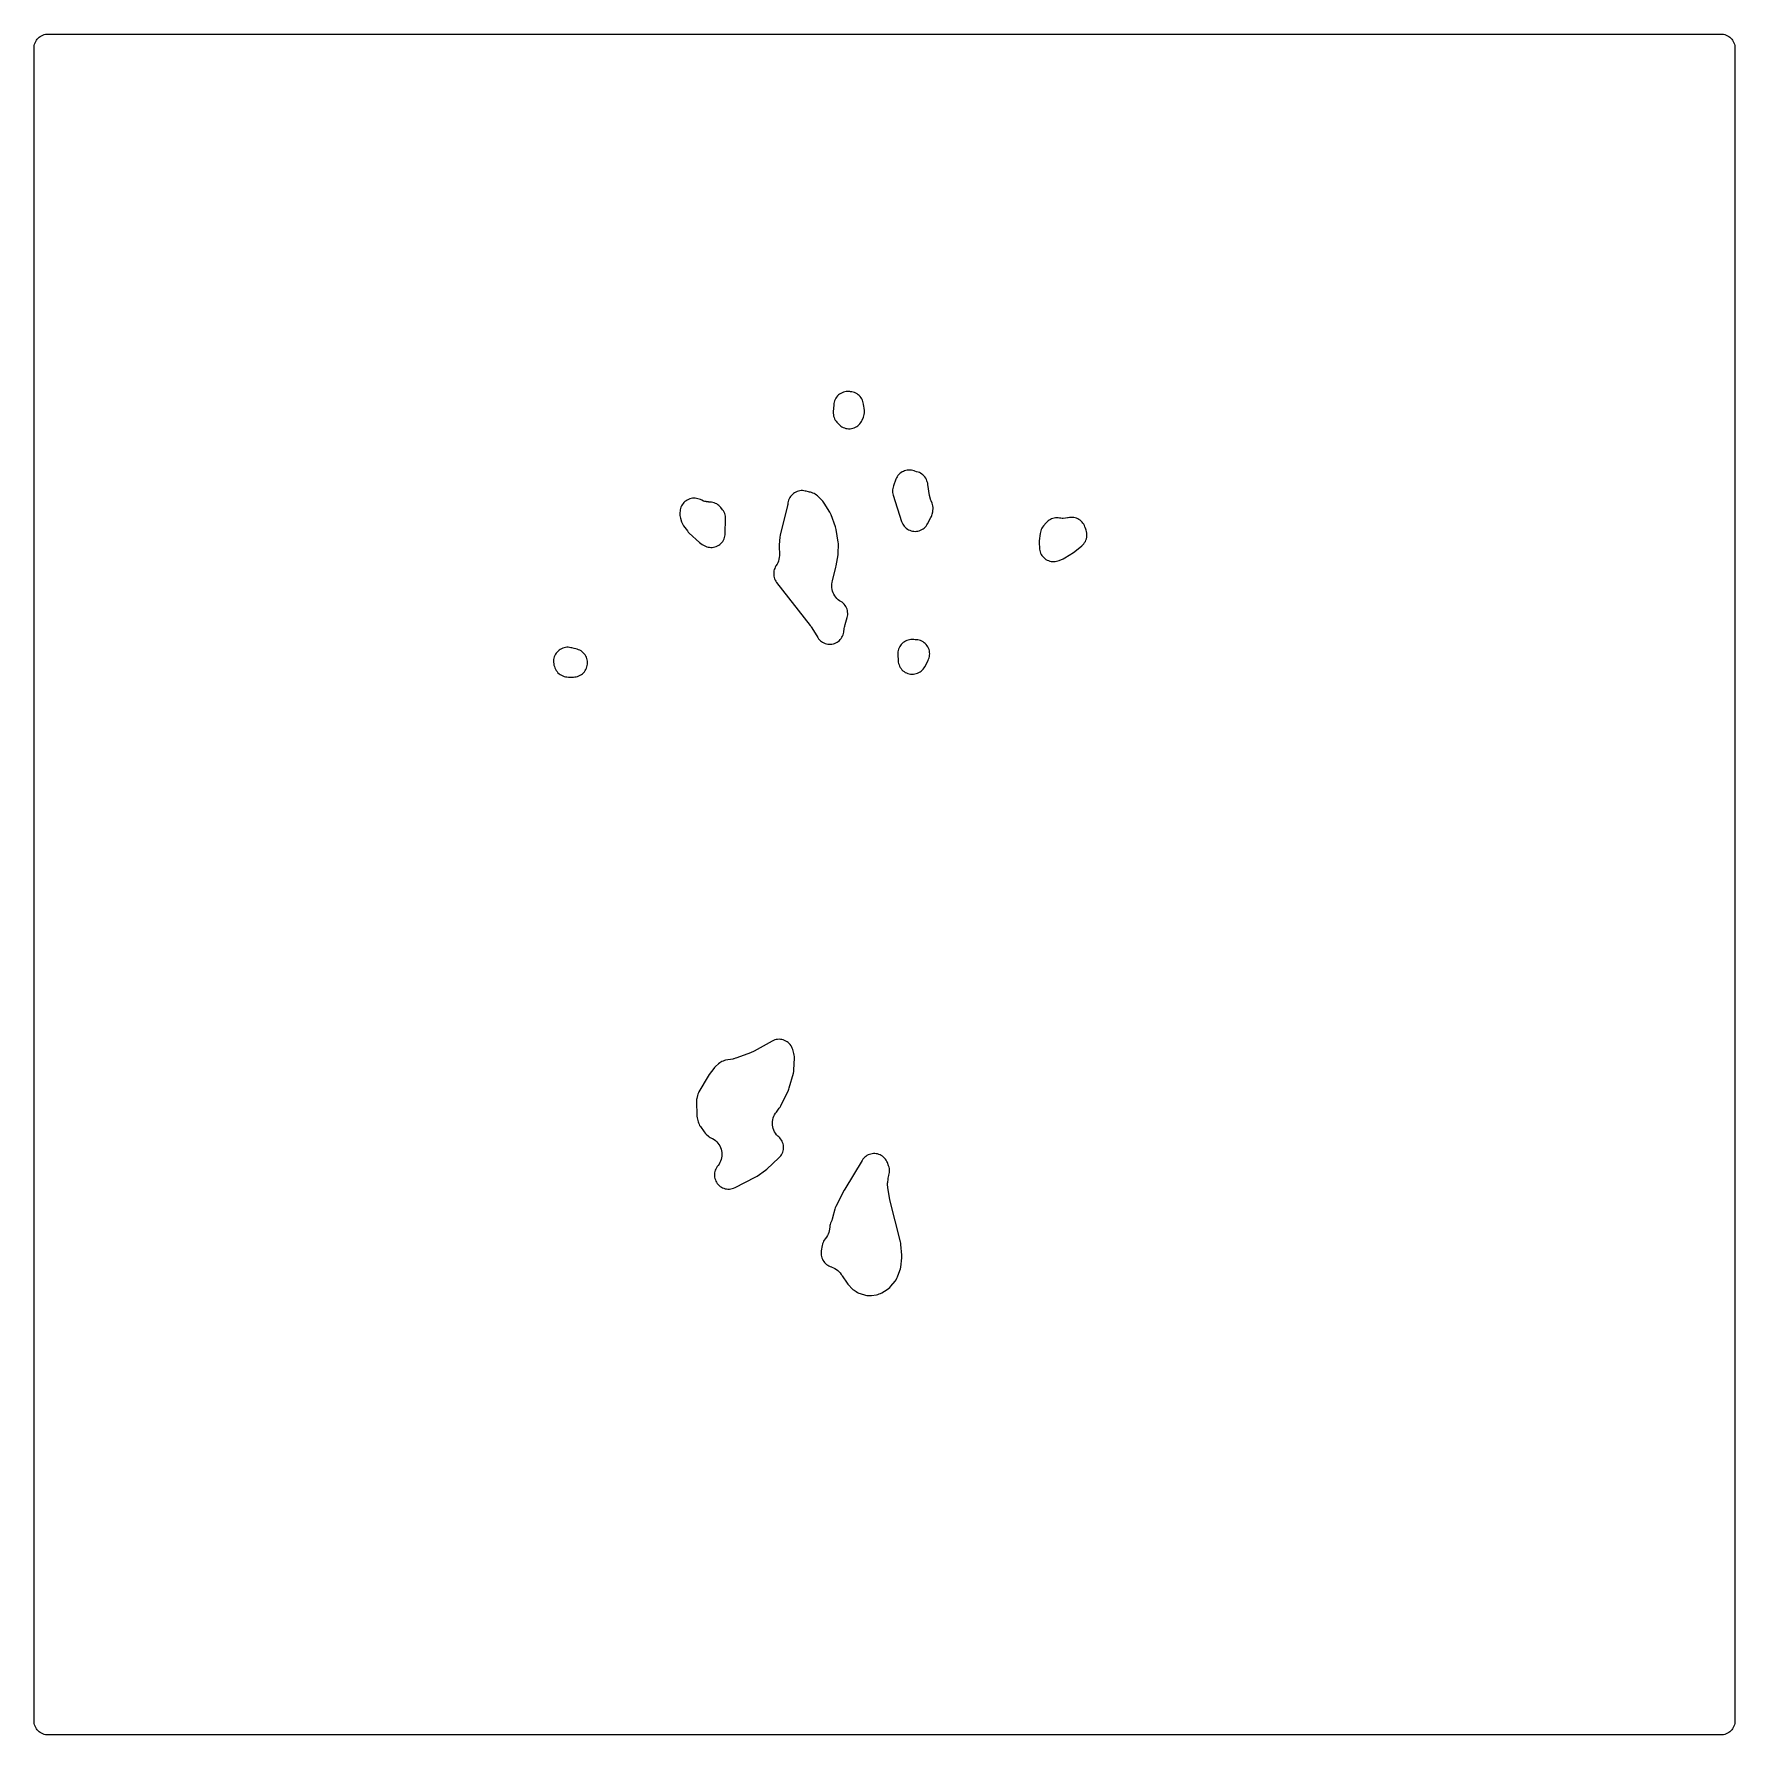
# Model space of a CAD drawing. Header units: millimetres. Extents: x 0 to 300, y 0 to 300.
import ezdxf

# ---------------------------------------------------------------- set-up
doc = ezdxf.new("R2010")
doc.units = ezdxf.units.MM
doc.layers.add('CUT', color=7, linetype='CONTINUOUS')

msp = doc.modelspace()

# ---------------------------------------------------------------- linework, layer by layer
at = {"layer": 'CUT'}
for points in [[(-0.15, 297.5872), (-0.135, 297.8933), (-0.099, 298.1357), (-0.0395, 298.3734), (0.0431, 298.6041), (0.1479, 298.8256), (0.2738, 299.0358), (0.4198, 299.2326), (0.5844, 299.4142), (0.7659, 299.5787), (0.9627, 299.7247), (1.1729, 299.8507), (1.3944, 299.9554), (1.6252, 300.038), (1.8629, 300.0975), (2.1053, 300.1335), (2.4114, 300.1485), (297.5886, 300.1485), (297.8947, 300.1335), (298.1371, 300.0975), (298.3748, 300.038), (298.6056, 299.9554), (298.8271, 299.8507), (299.0373, 299.7247), (299.2341, 299.5787), (299.4156, 299.4142), (299.5802, 299.2326), (299.7262, 299.0358), (299.8521, 298.8256), (299.9569, 298.6041), (300.0395, 298.3734), (300.099, 298.1357), (300.135, 297.8933), (300.15, 297.5872), (300.15, 2.4114), (300.135, 2.1053), (300.099, 1.8629), (300.0395, 1.6252), (299.9569, 1.3944), (299.8521, 1.1729), (299.7262, 0.9627), (299.5802, 0.7659), (299.4156, 0.5844), (299.2341, 0.4198), (299.0373, 0.2738), (298.8271, 0.1479), (298.6056, 0.0431), (298.3748, -0.0395), (298.1371, -0.099), (297.8947, -0.135), (297.5886, -0.15), (2.4114, -0.15), (2.1053, -0.135), (1.8629, -0.099), (1.6252, -0.0395), (1.3944, 0.0431), (1.1729, 0.1479), (0.9627, 0.2738), (0.7659, 0.4198), (0.5844, 0.5844), (0.4198, 0.7659), (0.2738, 0.9627), (0.1479, 1.1729), (0.0431, 1.3944), (-0.0395, 1.6252), (-0.099, 1.8629), (-0.135, 2.1053), (-0.15, 2.4114)], [(143.8519, 237.0082), (143.7149, 237.0257), (143.4673, 237.0325), (143.2202, 237.0148), (142.9761, 236.9727), (142.7373, 236.9067), (142.5062, 236.8174), (142.2852, 236.7056), (142.0762, 236.5725), (141.8815, 236.4194), (141.7028, 236.2478), (141.5421, 236.0593), (141.4008, 235.8558), (141.2803, 235.6394), (141.1818, 235.4121), (141.1063, 235.1761), (141.0545, 234.9339), (141.027, 234.6877), (140.9501, 233.4475), (140.9472, 233.1954), (140.9698, 232.9443), (141.0175, 232.6967), (141.0899, 232.4552), (141.1862, 232.2222), (141.3055, 232.0001), (141.4466, 231.7912), (141.6081, 231.5975), (141.9113, 231.2688), (142.0886, 231.0949), (142.2822, 230.9395), (142.4903, 230.804), (142.7109, 230.6898), (142.9416, 230.5981), (143.1804, 230.5297), (143.4247, 230.4853), (143.6722, 230.4654), (143.9205, 230.4702), (144.1671, 230.4995), (144.4096, 230.5532), (144.6455, 230.6307), (144.8726, 230.7311), (145.0886, 230.8537), (145.2914, 230.997), (145.4789, 231.1598), (145.6494, 231.3403), (145.8011, 231.5369), (145.9326, 231.7476), (146.0425, 231.9703), (146.2812, 232.5211), (146.3703, 232.7591), (146.4347, 233.0049), (146.4738, 233.256), (146.4873, 233.5097), (146.4749, 233.7635), (146.4369, 234.0147), (146.3423, 234.4786), (146.314, 234.6336), (146.3095, 234.6615), (146.2934, 234.7989), (146.2525, 235.0423), (146.1877, 235.2804), (146.0999, 235.5111), (145.9897, 235.7319), (145.8583, 235.9408), (145.7069, 236.1357), (145.5371, 236.3147), (145.3504, 236.4761), (145.1487, 236.6184), (144.934, 236.74), (144.7083, 236.8399), (144.4739, 236.9171), (144.233, 236.9707), (143.988, 237.0004), (143.8544, 237.0099), (143.8522, 237.0102)], [(155.2344, 223.0135), (155.001, 223.087), (154.7614, 223.1373), (154.5181, 223.164), (154.2733, 223.1667), (154.0295, 223.1455), (153.7888, 223.1005), (153.5538, 223.0322), (153.3265, 222.9413), (153.1092, 222.8285), (152.904, 222.6951), (152.7129, 222.5422), (152.5376, 222.3714), (152.3798, 222.1842), (152.2411, 221.9825), (152.1228, 221.7682), (152.026, 221.5434), (151.5821, 220.3552), (151.5095, 220.1286), (151.4588, 219.8962), (151.4304, 219.66), (151.4246, 219.4222), (151.4415, 219.1849), (151.4808, 218.9503), (151.5422, 218.7205), (153.0195, 214.0892), (153.1051, 213.8603), (153.2126, 213.6409), (153.341, 213.433), (153.4891, 213.2386), (153.6554, 213.0596), (153.8385, 212.8977), (154.0364, 212.7545), (154.2474, 212.6312), (154.4695, 212.5292), (154.7004, 212.4493), (154.938, 212.3923), (155.1801, 212.3588), (155.4243, 212.3491), (155.6682, 212.3633), (155.9096, 212.4012), (156.1462, 212.4626), (156.3756, 212.5467), (156.5957, 212.6528), (156.8044, 212.7799), (156.9997, 212.9268), (157.1798, 213.092), (157.3428, 213.274), (157.4873, 213.4711), (157.6118, 213.6813), (158.1937, 214.7828), (158.2849, 214.9749), (158.3595, 215.174), (158.4169, 215.3788), (158.5155, 215.7987), (158.5615, 216.0529), (158.5811, 216.3104), (158.5739, 216.5686), (158.5402, 216.8247), (158.4802, 217.0759), (158.3946, 217.3196), (158.2182, 217.7495), (158.1385, 217.9619), (158.1254, 218.0001), (158.0052, 218.4372), (157.9969, 218.4768), (157.9568, 218.7), (157.6714, 220.6219), (157.6242, 220.8598), (157.5541, 221.0921), (157.4881, 221.2779), (157.3916, 221.5112), (157.2721, 221.7337), (157.1307, 221.9429), (156.969, 222.1368), (156.7885, 222.3134), (156.5911, 222.4709), (156.3788, 222.6077), (156.1539, 222.7224), (155.9185, 222.8138), (155.6751, 222.881), (155.6717, 222.8817), (155.3719, 222.9627)], [(130.835, 206.2351), (130.7157, 206.0301), (130.6163, 205.8147), (130.5379, 205.5909), (130.4809, 205.3607), (130.4461, 205.1261), (130.4337, 204.8892), (130.4437, 204.6522), (130.4762, 204.4173), (130.5308, 204.1865), (130.607, 203.9619), (130.7041, 203.7455), (130.8213, 203.5393), (130.9576, 203.3452), (136.8526, 195.7384), (136.9673, 195.5823), (137.0424, 195.4742), (137.149, 195.3123), (138.2138, 193.5984), (138.3526, 193.3976), (138.5104, 193.2112), (138.6855, 193.0411), (138.8765, 192.889), (139.0814, 192.7561), (139.2982, 192.6439), (139.525, 192.5534), (139.7595, 192.4855), (139.9995, 192.4407), (140.2428, 192.4196), (140.4869, 192.4222), (140.7296, 192.4487), (140.9686, 192.4988), (141.2016, 192.5719), (141.4263, 192.6674), (141.6406, 192.7844), (141.8425, 192.9217), (142.03, 193.078), (142.2014, 193.2519), (142.355, 193.4417), (142.4894, 193.6456), (142.6032, 193.8616), (142.6955, 194.0877), (142.7652, 194.3217), (142.8117, 194.5614), (142.9012, 195.1822), (142.9479, 195.4416), (142.9858, 195.6164), (143.0506, 195.8719), (143.4119, 197.1113), (143.4704, 197.3575), (143.5036, 197.6083), (143.5113, 197.8612), (143.4935, 198.1136), (143.4502, 198.3629), (143.3819, 198.6065), (143.2894, 198.842), (143.1735, 199.0669), (143.0355, 199.279), (142.8768, 199.476), (142.6989, 199.656), (142.5038, 199.817), (142.2934, 199.9576), (142.0763, 200.0872), (141.8264, 200.2722), (141.5959, 200.481), (141.3872, 200.7115), (141.2022, 200.9615), (141.0429, 201.2286), (140.9108, 201.5101), (140.807, 201.8032), (140.7328, 202.1052), (140.6887, 202.4131), (140.6753, 202.7237), (140.6926, 203.0342), (140.745, 203.371), (140.7518, 203.4035), (140.7938, 203.5841), (141.4278, 206.0308), (141.4728, 206.2417), (141.8027, 208.1963), (141.8365, 208.538), (141.8789, 209.966), (141.8743, 210.2095), (141.846, 210.4513), (141.4724, 212.6933), (141.4236, 212.9202), (141.3541, 213.1416), (140.5719, 215.2787), (140.4758, 215.5059), (140.3577, 215.7226), (139.3738, 217.3336), (139.2489, 217.5189), (139.1079, 217.6924), (138.952, 217.8526), (138.1502, 218.6058), (137.971, 218.7589), (137.7783, 218.8944), (137.5737, 219.0111), (137.3589, 219.1081), (137.1361, 219.1844), (136.907, 219.2394), (136.7651, 219.2665), (136.5907, 219.3041), (136.5597, 219.3115), (136.1602, 219.428), (136.1598, 219.4264), (136.0134, 219.4688), (135.7722, 219.5137), (135.5278, 219.5347), (135.2825, 219.5317), (135.0387, 219.5047), (134.7987, 219.4539), (134.5649, 219.3798), (134.3394, 219.2831), (134.1245, 219.1649), (133.9222, 219.0261), (133.7345, 218.8682), (133.5632, 218.6926), (133.4099, 218.5011), (133.2761, 218.2955), (133.1631, 218.0778), (133.072, 217.85), (133.0036, 217.6144), (132.9587, 217.3733), (132.9274, 217.1436), (132.9211, 217.1102), (132.8811, 216.9236), (131.6077, 211.6503), (131.5499, 211.3094), (131.4158, 209.9527), (131.4049, 209.6295), (131.4462, 208.2911), (131.4473, 208.102), (131.4467, 208.0682), (131.4223, 207.7214), (131.3684, 207.4089), (131.2833, 207.1034), (131.1678, 206.808), (131.0231, 206.5258)], [(117.5041, 217.9407), (117.2809, 218.0379), (117.0494, 218.1129), (116.8116, 218.1651), (116.5699, 218.1938), (116.3266, 218.199), (116.0839, 218.1804), (115.8441, 218.1384), (115.6096, 218.0732), (115.3826, 217.9855), (115.1651, 217.8762), (114.9593, 217.7462), (114.7671, 217.5968), (114.5904, 217.4295), (114.4308, 217.2457), (114.2897, 217.0473), (114.1687, 216.8362), (114.0688, 216.6142), (113.9909, 216.3836), (113.9358, 216.1465), (113.9085, 215.996), (113.8962, 215.9365), (113.8571, 215.681), (113.8446, 215.4229), (113.8588, 215.1649), (113.8995, 214.9097), (113.9664, 214.6601), (114.1676, 214.0395), (114.2605, 213.7968), (114.3781, 213.565), (114.5191, 213.3467), (115.1931, 212.4136), (115.3544, 212.213), (115.5355, 212.0299), (117.3677, 210.3597), (117.5846, 210.1832), (117.8198, 210.032), (118.1654, 209.8363), (118.3848, 209.7258), (118.614, 209.6375), (118.8508, 209.572), (119.0929, 209.5302), (119.3379, 209.5122), (119.5835, 209.5185), (119.8273, 209.5488), (120.067, 209.6028), (120.3001, 209.6802), (120.5246, 209.78), (120.7382, 209.9014), (120.9388, 210.0432), (121.1246, 210.204), (121.2936, 210.3822), (121.4444, 210.5762), (121.5754, 210.784), (121.6854, 211.0037), (121.7732, 211.2332), (121.8381, 211.4701), (121.8795, 211.7123), (121.8969, 211.9573), (121.9533, 214.5584), (121.9466, 214.8038), (121.9158, 215.0474), (121.8613, 215.2867), (121.7836, 215.5195), (121.6835, 215.7437), (121.5618, 215.9568), (121.4198, 216.1571), (121.1058, 216.5568), (120.9487, 216.7381), (120.775, 216.9035), (120.5863, 217.0515), (120.3842, 217.1807), (120.1707, 217.29), (119.9477, 217.3783), (119.7173, 217.4448), (119.4815, 217.4889), (119.2426, 217.5103), (119.1471, 217.5142), (118.9562, 217.5269), (118.9222, 217.5301), (118.5435, 217.5847), (118.51, 217.5912), (118.3232, 217.633), (118.3013, 217.6384), (118.108, 217.6924), (118.0737, 217.7029), (117.7276, 217.8302)], [(177.3386, 209.4457), (177.357, 209.2017), (177.3991, 208.9606), (177.4646, 208.7249), (177.5529, 208.4966), (177.663, 208.2781), (177.794, 208.0714), (177.9446, 207.8785), (178.1133, 207.7012), (178.2985, 207.5413), (178.4984, 207.4003), (178.7112, 207.2794), (178.9348, 207.18), (179.1671, 207.1029), (179.4057, 207.0489), (179.6485, 207.0184), (179.8932, 207.0119), (180.1372, 207.0293), (180.3785, 207.0704), (180.6145, 207.135), (180.8431, 207.2223), (181.52, 207.5196), (181.8322, 207.6839), (183.3465, 208.623), (183.6045, 208.8066), (184.822, 209.7949), (185.0109, 209.9649), (185.1816, 210.1531), (185.3323, 210.3578), (185.4614, 210.5767), (185.5677, 210.8075), (185.6499, 211.048), (185.7073, 211.2956), (185.7393, 211.5477), (185.7455, 211.8017), (185.7259, 212.0551), (185.6807, 212.3052), (185.6104, 212.5494), (185.5433, 212.7162), (185.5444, 212.7166), (185.5436, 212.7185), (185.4288, 213.0414), (185.4282, 213.0433), (185.4254, 213.0425), (185.3871, 213.1669), (185.2931, 213.3915), (185.1777, 213.6059), (185.042, 213.808), (184.8873, 213.9959), (184.7151, 214.168), (184.5269, 214.3224), (184.3246, 214.4579), (184.1101, 214.573), (183.8855, 214.6667), (183.6527, 214.7381), (183.4142, 214.7865), (183.172, 214.8115), (182.9286, 214.8129), (182.6862, 214.7905), (182.4471, 214.7447), (182.3342, 214.7173), (182.2984, 214.7097), (181.9258, 214.6511), (181.5489, 214.6336), (181.5123, 214.6339), (181.3406, 214.64), (181.1372, 214.6584), (181.1014, 214.6627), (180.8946, 214.7001), (180.659, 214.7312), (180.4215, 214.7397), (180.1843, 214.7257), (179.9495, 214.6892), (179.7192, 214.6306), (179.4955, 214.5504), (179.2804, 214.4493), (179.076, 214.3282), (178.8839, 214.1883), (178.706, 214.0308), (178.5438, 213.857), (178.0667, 213.2946), (177.9183, 213.1012), (177.7893, 212.8943), (177.6812, 212.6757), (177.5949, 212.4477), (177.5311, 212.2124), (177.4906, 211.972), (177.3331, 210.6447), (177.3166, 210.2845)], [(155.1182, 193.2406), (154.8779, 193.2552), (154.6373, 193.2467), (154.3987, 193.2151), (154.1642, 193.1607), (153.9361, 193.0839), (153.7164, 192.9856), (153.5071, 192.8667), (153.3103, 192.7281), (153.1277, 192.5713), (152.961, 192.3976), (152.8118, 192.2087), (152.6815, 192.0063), (152.5712, 191.7923), (152.482, 191.5688), (152.4148, 191.3376), (152.3701, 191.1011), (152.3483, 190.8614), (152.3497, 190.6207), (152.4105, 189.4944), (152.4364, 189.2459), (152.487, 189.0013), (152.5617, 188.7629), (152.6598, 188.5332), (152.7804, 188.3145), (152.9222, 188.1088), (153.0838, 187.9184), (153.2637, 187.745), (153.4599, 187.5904), (153.6706, 187.4562), (153.8936, 187.3437), (154.1267, 187.254), (154.3676, 187.188), (154.6139, 187.1463), (154.8632, 187.1295), (155.1128, 187.1376), (155.3604, 187.1706), (155.6035, 187.2281), (155.8396, 187.3097), (156.0664, 187.4143), (156.2817, 187.5411), (156.4832, 187.6887), (156.6689, 187.8557), (156.8371, 188.0404), (156.986, 188.241), (157.1142, 188.4554), (157.687, 189.5327), (157.7934, 189.7594), (157.8765, 189.9956), (157.9356, 190.2389), (157.97, 190.4869), (157.9795, 190.7371), (157.9639, 190.987), (157.9234, 191.234), (157.8584, 191.4758), (157.7695, 191.7099), (157.6576, 191.9339), (157.5239, 192.1456), (157.3697, 192.3429), (157.1966, 192.5237), (157.0062, 192.6863), (156.8005, 192.8291), (156.5815, 192.9505), (156.3515, 193.0495), (156.1128, 193.125), (155.8677, 193.1762), (155.6187, 193.2026), (155.4065, 193.2144), (155.2068, 193.2309)], [(94.8153, 191.7612), (94.6437, 191.811), (94.4024, 191.856), (94.1578, 191.8771), (93.9123, 191.8741), (93.6683, 191.847), (93.4281, 191.7962), (93.1941, 191.722), (92.9685, 191.6252), (92.7534, 191.5068), (92.551, 191.3678), (92.3632, 191.2097), (92.1919, 191.0339), (92.0385, 190.8421), (91.9048, 190.6363), (91.7919, 190.4183), (91.7009, 190.1902), (91.6327, 189.9544), (91.588, 189.713), (91.5671, 189.4684), (91.5704, 189.2229), (91.5977, 188.9789), (91.6488, 188.7388), (91.7232, 188.5048), (91.8186, 188.2494), (91.9196, 188.0157), (92.0438, 187.7935), (92.1901, 187.5851), (92.3567, 187.3927), (92.5421, 187.2182), (92.7442, 187.0634), (92.9611, 186.93), (93.1904, 186.8194), (93.4297, 186.7326), (93.6766, 186.6707), (93.9286, 186.6342), (94.1829, 186.6234), (95.0916, 186.6315), (95.3369, 186.6457), (95.5797, 186.684), (95.8175, 186.7459), (96.0481, 186.8309), (96.2692, 186.938), (96.4787, 187.0664), (96.6747, 187.2148), (96.8551, 187.3816), (97.0182, 187.5654), (97.1626, 187.7643), (97.2867, 187.9763), (97.3894, 188.1996), (97.4696, 188.4319), (97.5267, 188.6709), (97.5601, 188.9144), (97.5693, 189.1599), (97.5544, 189.4052), (97.5156, 189.6479), (97.453, 189.8855), (97.3675, 190.1159), (97.2597, 190.3367), (97.1308, 190.5459), (96.982, 190.7415), (96.8147, 190.9215), (96.6305, 191.0842), (96.4312, 191.228), (96.2188, 191.3515), (95.9953, 191.4536), (95.7628, 191.5333), (95.5236, 191.5898), (95.2036, 191.6489), (94.8153, 191.7614)], [(119.9083, 104.964), (120.1543, 104.7814), (120.3814, 104.5757), (120.5874, 104.3489), (120.7703, 104.1031), (120.9284, 103.8407), (121.0603, 103.5642), (121.1646, 103.2762), (121.2404, 102.9793), (121.287, 102.6765), (121.3039, 102.3706), (121.2909, 102.0645), (121.2482, 101.7611), (121.1762, 101.4634), (121.0756, 101.174), (120.9473, 100.8958), (120.7925, 100.6314), (120.6127, 100.3833), (120.6101, 100.3804), (120.4573, 100.1897), (120.3238, 99.9849), (120.2109, 99.7681), (120.1197, 99.5413), (120.0511, 99.3067), (120.0058, 99.0665), (119.9841, 98.823), (119.9864, 98.5786), (120.0124, 98.3355), (120.0621, 98.0962), (120.1349, 97.8629), (120.2302, 97.6377), (120.347, 97.423), (120.4842, 97.2207), (120.6405, 97.0328), (120.8144, 96.861), (121.0043, 96.707), (121.2082, 96.5724), (121.4244, 96.4582), (121.6507, 96.3658), (121.8849, 96.2958), (122.1248, 96.2491), (122.3682, 96.226), (122.6126, 96.2268), (122.8558, 96.2515), (123.0954, 96.2998), (123.3292, 96.3713), (123.333, 96.3726), (123.6243, 96.499), (127.1952, 98.3253), (127.4987, 98.5088), (128.9719, 99.5488), (129.2224, 99.751), (131.3676, 101.7238), (131.5405, 101.8993), (131.6953, 102.0909), (131.8304, 102.2969), (131.9447, 102.5151), (132.0369, 102.7436), (132.1062, 102.98), (132.1518, 103.2221), (132.1735, 103.4675), (132.1708, 103.7138), (132.144, 103.9587), (132.0931, 104.1997), (132.0188, 104.4346), (131.9217, 104.661), (131.8029, 104.8768), (131.6633, 105.0798), (131.5045, 105.2681), (131.3279, 105.4399), (131.1567, 105.5907), (130.9424, 105.8214), (130.7522, 106.0725), (130.5881, 106.3413), (130.4518, 106.6252), (130.3445, 106.9212), (130.2673, 107.2266), (130.2211, 107.5381), (130.2063, 107.8527), (130.223, 108.1671), (130.2711, 108.4784), (130.3501, 108.7832), (130.4592, 109.0787), (130.5972, 109.3617), (130.7789, 109.6553), (130.7979, 109.6829), (130.9085, 109.8347), (131.4176, 110.4986), (131.5601, 110.705), (131.6811, 110.9246), (133.0245, 113.6807), (133.1145, 113.8887), (133.1853, 114.104), (133.9068, 116.6892), (133.9681, 116.9701), (133.9966, 117.2562), (134.0854, 119.3671), (134.0827, 119.629), (134.0526, 119.8892), (133.9955, 120.1448), (133.8004, 120.8432), (133.721, 121.0806), (133.6184, 121.3089), (133.4934, 121.5257), (133.3473, 121.729), (133.1817, 121.9167), (132.9981, 122.0868), (132.7985, 122.2378), (132.5847, 122.368), (132.359, 122.4762), (132.1236, 122.5613), (131.8809, 122.6224), (131.6332, 122.6589), (131.3832, 122.6705), (131.1332, 122.6571), (130.8859, 122.6187), (130.6436, 122.5557), (130.4089, 122.4689), (130.184, 122.359), (126.9875, 120.5938), (126.744, 120.4706), (126.5759, 120.3932), (126.3241, 120.2881), (123.908, 119.3815), (123.7477, 119.3254), (123.7188, 119.316), (123.3915, 119.226), (123.3619, 119.2193), (123.1955, 119.1855), (121.9557, 118.9627), (121.7296, 118.9111), (121.5093, 118.8388), (121.2966, 118.7464), (121.0934, 118.6347), (120.9014, 118.5047), (120.7223, 118.3574), (120.1637, 117.8529), (120.0051, 117.6962), (119.861, 117.526), (119.0359, 116.458), (118.8484, 116.1782), (117.2441, 113.3952), (117.1391, 113.192), (117.053, 112.98), (116.9867, 112.7611), (116.8559, 112.2453), (116.8092, 112.0166), (116.784, 111.7845), (116.7805, 111.551), (116.8507, 109.3586), (116.8743, 109.0864), (116.9275, 108.8184), (117.1083, 108.1125), (117.1751, 107.8938), (117.2616, 107.6821), (117.367, 107.4792), (117.4906, 107.2868), (118.1591, 106.3437), (118.3342, 106.124), (118.5328, 105.9254), (118.9004, 105.5969), (119.0689, 105.459), (119.2487, 105.3364), (119.4385, 105.2298), (119.5917, 105.1524), (119.6205, 105.1369)], [(138.8467, 85.2959), (138.8189, 85.0548), (138.8145, 84.8121), (138.8337, 84.5702), (138.8762, 84.3312), (138.9418, 84.0975), (139.0296, 83.8713), (139.1391, 83.6546), (139.269, 83.4496), (139.4181, 83.2581), (139.5852, 83.082), (139.7685, 82.9229), (139.9664, 82.7824), (140.177, 82.6617), (140.3983, 82.562), (140.6282, 82.4842), (140.6972, 82.4646), (140.9822, 82.3524), (141.2549, 82.213), (141.5128, 82.0478), (141.7534, 81.8582), (141.9744, 81.6462), (142.1737, 81.4136), (142.3663, 81.1387), (142.3942, 81.0946), (142.448, 81.0067), (142.5264, 80.8866), (143.4267, 79.5907), (143.5477, 79.4306), (143.6812, 79.2807), (144.2527, 78.6887), (144.4268, 78.5248), (144.6158, 78.3783), (144.9792, 78.1234), (145.2148, 77.977), (145.4652, 77.8575), (145.7273, 77.7666), (146.6282, 77.5089), (146.8914, 77.4489), (147.1595, 77.4175), (147.4294, 77.4152), (147.6979, 77.442), (148.5909, 77.5802), (148.8333, 77.6301), (149.0697, 77.7038), (149.2976, 77.8005), (149.5148, 77.9192), (150.4983, 78.5219), (150.7234, 78.6774), (150.9303, 78.8567), (151.1163, 79.0575), (151.8935, 79.9946), (152.0627, 80.2241), (152.2047, 80.4714), (152.3176, 80.7332), (152.7258, 81.8513), (152.8127, 82.1433), (152.8634, 82.4438), (153.0406, 84.1064), (153.0543, 84.3274), (153.0483, 84.5487), (152.9118, 86.4672), (152.8863, 86.6872), (152.8414, 86.9041), (150.9645, 94.3085), (150.9272, 94.4706), (150.9043, 94.5813), (150.8742, 94.7449), (150.5999, 96.4495), (150.5774, 96.6123), (150.574, 96.6415), (150.5523, 96.943), (150.5571, 97.2452), (150.5588, 97.2745), (150.5722, 97.4384), (150.6208, 97.9058), (150.6503, 98.126), (150.6567, 98.1651), (150.7546, 98.5983), (150.7655, 98.6363), (150.7795, 98.6799), (150.8427, 98.9151), (150.8826, 99.1553), (150.899, 99.3983), (150.8917, 99.6417), (150.8607, 99.8833), (150.8064, 100.1207), (150.7292, 100.3517), (150.5175, 100.8956), (150.4191, 101.1163), (150.2998, 101.3264), (150.1608, 101.5241), (150.0034, 101.7074), (149.829, 101.8746), (149.6393, 102.0242), (149.436, 102.1548), (149.2211, 102.2652), (148.9965, 102.3544), (148.7644, 102.4214), (148.5269, 102.4657), (148.2862, 102.4869), (148.0446, 102.4847), (147.8043, 102.4592), (147.5676, 102.4107), (147.3367, 102.3395), (147.1138, 102.2464), (146.9009, 102.1322), (146.7, 101.9979), (146.513, 101.8449), (146.3416, 101.6746), (146.1875, 101.4885), (146.0521, 101.2884), (142.9687, 96.2214), (142.8687, 96.0408), (141.4207, 93.148), (141.3183, 92.9141), (141.2402, 92.671), (140.843, 91.1765), (140.7971, 91.0178), (140.7883, 90.9896), (140.6848, 90.7042), (140.5565, 90.4288), (140.4696, 90.2176), (140.4024, 89.9994), (140.3553, 89.7759), (140.3289, 89.549), (140.3027, 89.1778), (140.2507, 88.8729), (140.1691, 88.5745), (140.0585, 88.2856), (139.92, 88.009), (139.7551, 87.7473), (139.512, 87.4347), (139.3704, 87.2327), (139.2493, 87.0176), (139.1501, 86.7917), (139.0736, 86.5572), (139.0601, 86.5075), (139.0056, 86.258)]]:
    msp.add_lwpolyline(points, close=True, dxfattribs=at)

doc.saveas('drawing.dxf')
